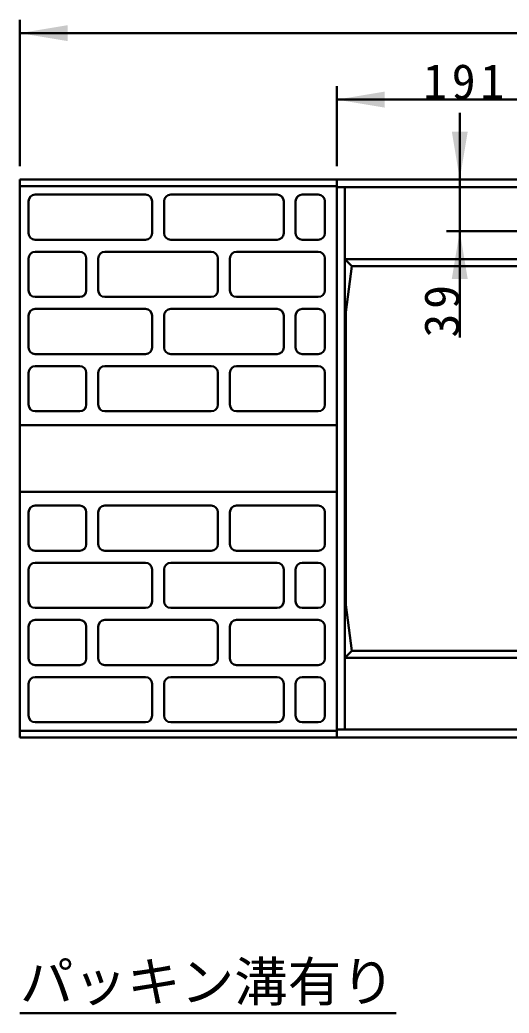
# Model space of a CAD drawing. Units: millimetres, scale not verified. Extents: x -2102 to 2102, y -1485 to 1485.
# Drawn here: x -120 to 249, y 345 to 1092 of the extents above; entities that cross this region are included whole.
import ezdxf
from ezdxf.enums import TextEntityAlignment as Align

# ---------------------------------------------------------------- set-up
doc = ezdxf.new("R2010")
doc.units = ezdxf.units.MM
doc.header["$LTSCALE"] = 5
doc.layers.add('0-0_V-nasSTD', color=7, linetype='Continuous', lineweight=35)
doc.layers.add('0-1_0', color=7, linetype='Continuous', lineweight=50)
doc.styles.add('ＭＳ ゴシック', font='')
doc.styles.get('ＭＳ ゴシック').set_extended_font_data('MS Gothic')

msp = doc.modelspace()

# ---------------------------------------------------------------- linework, layer by layer
at = {"layer": '0-0_V-nasSTD'}
for points in [[(-119.531, 1082.045), (-83.531, 1076.045), (-83.531, 1088.045)], [(118.969, 1032.045), (154.969, 1026.045), (154.969, 1038.045)], [(205.469, 1008.045), (211.469, 972.045), (217.469, 1008.045)], [(205.469, 897.045), (211.469, 933.045), (217.469, 897.045)]]:
    msp.add_solid(points, dxfattribs=at)
at = {"layer": '0-1_0'}
for p, q in [((-119.531, 982.045), (-119.531, 1092.045)), ((-119.531, 1082.045), (880.469, 1082.045)), ((118.969, 1042.045), (118.969, 982.045)), ((118.969, 1032.045), (309.969, 1032.045)), ((211.469, 1022.045), (211.469, 972.045)), ((-119.531, 972.045), (-119.531, 552.045)), ((-119.531, 972.045), (118.969, 972.045)), ((118.969, 972.045), (118.969, 552.045)), ((641.969, 972.045), (118.969, 972.045)), ((211.469, 933.045), (211.469, 972.045)), ((-119.531, 967.045), (118.969, 967.045)), ((641.969, 966.045), (118.969, 966.045)), ((124.969, 966.045), (124.969, 912.045)), ((-108.031, 960.545), (-25.031, 960.545)), ((-6.031, 960.545), (73.969, 960.545)), ((92.969, 960.545), (104.969, 960.545)), ((-113.031, 955.545), (-113.031, 931.545)), ((-20.031, 955.545), (-20.031, 931.545)), ((-11.031, 955.545), (-11.031, 931.545)), ((78.969, 955.545), (78.969, 931.545)), ((87.969, 955.545), (87.969, 931.545)), ((109.969, 955.545), (109.969, 931.545)), ((291.469, 933.045), (201.469, 933.045)), ((211.469, 853.045), (211.469, 933.045)), ((-108.031, 926.545), (-25.031, 926.545)), ((-6.031, 926.545), (73.969, 926.545)), ((92.969, 926.545), (104.969, 926.545)), ((-113.031, 912.545), (-113.031, 888.545)), ((-108.031, 917.545), (-74.531, 917.545)), ((-69.531, 912.545), (-69.531, 888.545)), ((-60.531, 888.545), (-60.531, 912.545)), ((-55.531, 917.545), (24.469, 917.545)), ((29.469, 912.545), (29.469, 888.545)), ((38.469, 888.545), (38.469, 912.545)), ((43.469, 917.545), (104.969, 917.545)), ((109.969, 912.545), (109.969, 888.545)), ((124.969, 912.045), (635.969, 912.045)), ((124.969, 912.045), (124.969, 612.045)), ((130.228, 906.786), (124.969, 912.045)), ((125.669, 872.045), (130.228, 906.786)), ((130.228, 906.786), (630.71, 906.786)), ((-108.031, 883.545), (-74.531, 883.545)), ((-55.531, 883.545), (24.469, 883.545)), ((43.469, 883.545), (104.969, 883.545)), ((-108.031, 874.545), (-25.031, 874.545)), ((-6.031, 874.545), (73.969, 874.545)), ((92.969, 874.545), (104.969, 874.545)), ((-113.031, 869.545), (-113.031, 845.545)), ((-20.031, 869.545), (-20.031, 845.545)), ((-11.031, 869.545), (-11.031, 845.545)), ((78.969, 869.545), (78.969, 845.545)), ((87.969, 869.545), (87.969, 845.545)), ((109.969, 869.545), (109.969, 845.545)), ((125.669, 872.045), (125.669, 652.045)), ((-108.031, 840.545), (-25.031, 840.545)), ((-6.031, 840.545), (73.969, 840.545)), ((92.969, 840.545), (104.969, 840.545)), ((-108.031, 831.545), (-74.531, 831.545)), ((-55.531, 831.545), (24.469, 831.545)), ((43.469, 831.545), (104.969, 831.545)), ((-113.031, 826.545), (-113.031, 802.545)), ((-69.531, 826.545), (-69.531, 802.545)), ((-60.531, 802.545), (-60.531, 826.545)), ((29.469, 826.545), (29.469, 802.545)), ((38.469, 802.545), (38.469, 826.545)), ((109.969, 826.545), (109.969, 802.545)), ((-108.031, 797.545), (-74.531, 797.545)), ((-55.531, 797.545), (24.469, 797.545)), ((43.469, 797.545), (104.969, 797.545)), ((-119.531, 787.045), (118.969, 787.045)), ((118.969, 737.045), (-119.531, 737.045)), ((-108.031, 726.545), (-74.531, 726.545)), ((-55.531, 726.545), (24.469, 726.545)), ((43.469, 726.545), (104.969, 726.545)), ((-113.031, 697.545), (-113.031, 721.545)), ((-69.531, 697.545), (-69.531, 721.545)), ((-60.531, 721.545), (-60.531, 697.545)), ((29.469, 697.545), (29.469, 721.545)), ((38.469, 721.545), (38.469, 697.545)), ((109.969, 697.545), (109.969, 721.545)), ((-108.031, 692.545), (-74.531, 692.545)), ((-55.531, 692.545), (24.469, 692.545)), ((43.469, 692.545), (104.969, 692.545)), ((-108.031, 683.545), (-25.031, 683.545)), ((-6.031, 683.545), (73.969, 683.545)), ((92.969, 683.545), (104.969, 683.545)), ((-113.031, 654.545), (-113.031, 678.545)), ((-20.031, 654.545), (-20.031, 678.545)), ((-11.031, 654.545), (-11.031, 678.545)), ((78.969, 654.545), (78.969, 678.545)), ((87.969, 654.545), (87.969, 678.545)), ((109.969, 654.545), (109.969, 678.545)), ((125.669, 652.045), (130.228, 617.304)), ((-108.031, 649.545), (-25.031, 649.545)), ((-6.031, 649.545), (73.969, 649.545)), ((92.969, 649.545), (104.969, 649.545)), ((-113.031, 611.545), (-113.031, 635.545)), ((-108.031, 640.545), (-74.531, 640.545)), ((-69.531, 611.545), (-69.531, 635.545)), ((-60.531, 635.545), (-60.531, 611.545)), ((-55.531, 640.545), (24.469, 640.545)), ((29.469, 611.545), (29.469, 635.545)), ((38.469, 635.545), (38.469, 611.545)), ((43.469, 640.545), (104.969, 640.545)), ((109.969, 611.545), (109.969, 635.545)), ((130.228, 617.304), (124.969, 612.045)), ((130.228, 617.304), (630.71, 617.304)), ((-108.031, 606.545), (-74.531, 606.545)), ((-55.531, 606.545), (24.469, 606.545)), ((43.469, 606.545), (104.969, 606.545)), ((124.969, 612.045), (635.969, 612.045)), ((124.969, 558.045), (124.969, 612.045)), ((-113.031, 568.545), (-113.031, 592.545)), ((-108.031, 597.545), (-25.031, 597.545)), ((-20.031, 568.545), (-20.031, 592.545)), ((-11.031, 568.545), (-11.031, 592.545)), ((-6.031, 597.545), (73.969, 597.545)), ((78.969, 568.545), (78.969, 592.545)), ((87.969, 568.545), (87.969, 592.545)), ((92.969, 597.545), (104.969, 597.545)), ((109.969, 568.545), (109.969, 592.545)), ((-108.031, 563.545), (-25.031, 563.545)), ((-6.031, 563.545), (73.969, 563.545)), ((92.969, 563.545), (104.969, 563.545)), ((-119.531, 557.045), (118.969, 557.045)), ((641.969, 558.045), (118.969, 558.045)), ((-119.531, 552.045), (118.969, 552.045)), ((641.969, 552.045), (118.969, 552.045)), ((-119.531, 344.718), (163.677, 344.718))]:
    msp.add_line(p, q, dxfattribs=at)
for centre, start, end in [((-108.031, 955.545), 90, 180), ((-25.031, 955.545), 0, 90), ((-6.031, 955.545), 90, 180), ((73.969, 955.545), 0, 90), ((92.969, 955.545), 90, 180), ((104.969, 955.545), 0, 90), ((-108.031, 931.545), 180, 270), ((-25.031, 931.545), 270, 0), ((-6.031, 931.545), 180, 270), ((73.969, 931.545), 270, 0), ((92.969, 931.545), 180, 270), ((104.969, 931.545), 270, 0), ((-108.031, 912.545), 90, 180), ((-74.531, 912.545), 0, 90), ((-55.531, 912.545), 90, 180), ((24.469, 912.545), 0, 90), ((43.469, 912.545), 90, 180), ((104.969, 912.545), 0, 90), ((-108.031, 888.545), 180, 270), ((-74.531, 888.545), 270, 0), ((-55.531, 888.545), 180, 270), ((24.469, 888.545), 270, 0), ((43.469, 888.545), 180, 270), ((104.969, 888.545), 270, 0), ((-108.031, 869.545), 90, 180), ((-25.031, 869.545), 0, 90), ((-6.031, 869.545), 90, 180), ((73.969, 869.545), 0, 90), ((92.969, 869.545), 90, 180), ((104.969, 869.545), 0, 90), ((-108.031, 845.545), 180, 270), ((-25.031, 845.545), 270, 0), ((-6.031, 845.545), 180, 270), ((73.969, 845.545), 270, 0), ((92.969, 845.545), 180, 270), ((104.969, 845.545), 270, 0), ((-108.031, 826.545), 90, 180), ((-74.531, 826.545), 0, 90), ((-55.531, 826.545), 90, 180), ((24.469, 826.545), 0, 90), ((43.469, 826.545), 90, 180), ((104.969, 826.545), 0, 90), ((-108.031, 802.545), 180, 270), ((-74.531, 802.545), 270, 0), ((-55.531, 802.545), 180, 270), ((24.469, 802.545), 270, 0), ((43.469, 802.545), 180, 270), ((104.969, 802.545), 270, 0), ((-108.031, 721.545), 90, 180), ((-74.531, 721.545), 0, 90), ((-55.531, 721.545), 90, 180), ((24.469, 721.545), 0, 90), ((43.469, 721.545), 90, 180), ((104.969, 721.545), 0, 90), ((-108.031, 697.545), 180, 270), ((-74.531, 697.545), 270, 0), ((-55.531, 697.545), 180, 270), ((24.469, 697.545), 270, 0), ((43.469, 697.545), 180, 270), ((104.969, 697.545), 270, 0), ((-108.031, 678.545), 90, 180), ((-25.031, 678.545), 0, 90), ((-6.031, 678.545), 90, 180), ((73.969, 678.545), 0, 90), ((92.969, 678.545), 90, 180), ((104.969, 678.545), 0, 90), ((-108.031, 654.545), 180, 270), ((-25.031, 654.545), 270, 0), ((-6.031, 654.545), 180, 270), ((73.969, 654.545), 270, 0), ((92.969, 654.545), 180, 270), ((104.969, 654.545), 270, 0), ((-108.031, 635.545), 90, 180), ((-74.531, 635.545), 0, 90), ((-55.531, 635.545), 90, 180), ((24.469, 635.545), 0, 90), ((43.469, 635.545), 90, 180), ((104.969, 635.545), 0, 90), ((-108.031, 611.545), 180, 270), ((-74.531, 611.545), 270, 0), ((-55.531, 611.545), 180, 270), ((24.469, 611.545), 270, 0), ((43.469, 611.545), 180, 270), ((104.969, 611.545), 270, 0), ((-108.031, 592.545), 90, 180), ((-25.031, 592.545), 0, 90), ((-6.031, 592.545), 90, 180), ((73.969, 592.545), 0, 90), ((92.969, 592.545), 90, 180), ((104.969, 592.545), 0, 90), ((-108.031, 568.545), 180, 270), ((-25.031, 568.545), 270, 0), ((-6.031, 568.545), 180, 270), ((73.969, 568.545), 270, 0), ((92.969, 568.545), 180, 270), ((104.969, 568.545), 270, 0)]:
    msp.add_arc(centre, 5, start, end, dxfattribs=at)

# ---------------------------------------------------------------- texts
at = {"layer": '0-0_V-nasSTD', "style": 'ＭＳ ゴシック'}
msp.add_text('パッキン溝有り', height=29.56, dxfattribs=at).set_placement((-119.531, 344.718), align=Align.BOTTOM_LEFT)
at = {"layer": '0-0_V-nasSTD', "insert": (183.869, 1032.045), "char_height": 26.39, "attachment_point": 7, "style": 'ＭＳ ゴシック'}
msp.add_mtext('\\T1.2;191', dxfattribs=at)
at = {"layer": '0-0_V-nasSTD', "insert": (211.469, 853.045), "char_height": 26.39, "attachment_point": 7, "rotation": 90, "style": 'ＭＳ ゴシック'}
msp.add_mtext('\\T1.2;39', dxfattribs=at)

doc.saveas('drawing.dxf')
